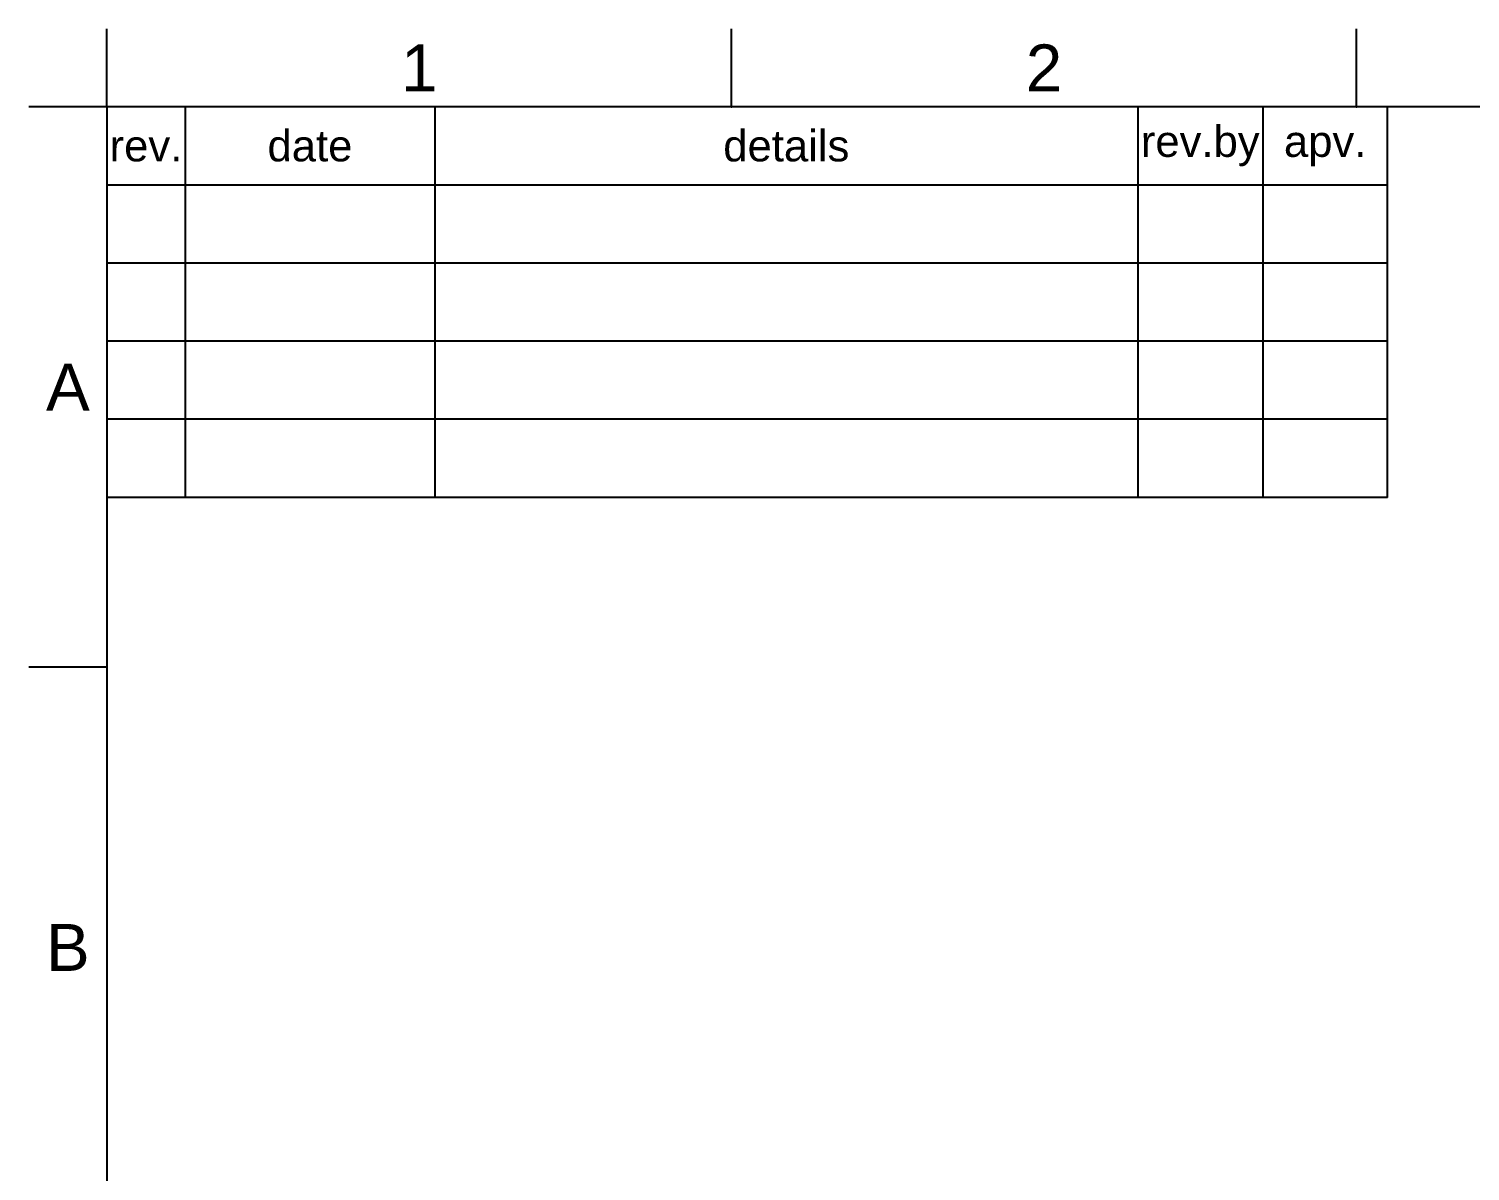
# Model space of a CAD drawing. Header units: millimetres. Extents: x 2316 to 2526, y 318 to 615.
# Drawn here: x 2316.3 to 2408.5, y 541.7 to 614.8 of the extents above; entities that cross this region are included whole.
import ezdxf

# ---------------------------------------------------------------- set-up
doc = ezdxf.new("R2010")
doc.units = ezdxf.units.MM
doc.header["$LTSCALE"] = 0.1
doc.layers.add('FORM', color=7, linetype='Continuous')
doc.layers.add('TEXT', color=2, linetype='Continuous')
doc.styles.get("Standard").update_dxf_attribs({"font": 'arial.ttf'})

msp = doc.modelspace()

# ---------------------------------------------------------------- linework, layer by layer
at = {"layer": 'FORM'}
for p, q in [((2321.2511, 609.8487), (2321.2511, 614.8487)), ((2361.2511, 609.8487), (2361.2511, 614.8487)), ((2401.2511, 609.8487), (2401.2511, 614.8487)), ((2321.2511, 609.8487), (2316.2511, 609.8487)), ((2521.2511, 609.8487), (2321.2511, 609.8487)), ((2321.2511, 609.8487), (2321.2511, 322.8487)), ((2321.2511, 609.8487), (2321.2511, 584.8487)), ((2326.2511, 609.8487), (2326.2511, 584.8487)), ((2342.2511, 609.8487), (2342.2511, 584.8487)), ((2387.2511, 609.8487), (2387.2511, 584.8487)), ((2395.2511, 609.8487), (2395.2511, 584.8487)), ((2403.2511, 584.8487), (2403.2511, 609.8487)), ((2403.2511, 604.8487), (2321.2511, 604.8487)), ((2403.2511, 599.8487), (2321.2511, 599.8487)), ((2403.2511, 594.8487), (2321.2511, 594.8487)), ((2403.2511, 589.8487), (2321.2511, 589.8487)), ((2403.2511, 584.8487), (2321.2511, 584.8487)), ((2321.2511, 573.9737), (2316.2511, 573.9737))]:
    msp.add_line(p, q, dxfattribs=at)
for p in [(2361.2511, 609.8487), (2401.2511, 609.8487), (2321.2511, 573.9737)]:
    msp.add_point(p, dxfattribs=at)

# ---------------------------------------------------------------- texts
at = {"layer": 'FORM', "char_height": 3, "attachment_point": 5}
for s, width, insert in [('1', 40, (2341.2511, 612.3487)), ('2', 40, (2381.2511, 612.3487)), ('A', 5, (2318.7511, 591.9112)), ('B', 5, (2318.7511, 556.0362))]:
    msp.add_mtext_dynamic_manual_height_columns(s, width=width, gutter_width=12.5, heights=[0], dxfattribs=dict(at, insert=insert))
at = {"layer": 'TEXT', "char_height": 2, "attachment_point": 5}
for s, width, insert in [('date', 16, (2334.2511, 607.3487)), ('details', 45, (2364.7511, 607.3487)), ('rev.by', 8, (2391.2511, 607.3487)), ('apv.', 8, (2399.2511, 607.3487)), ('rev.', 5, (2323.7511, 607.3487))]:
    msp.add_mtext_dynamic_manual_height_columns(s, width=width, gutter_width=12.5, heights=[0], dxfattribs=dict(at, insert=insert))

doc.saveas('drawing.dxf')
